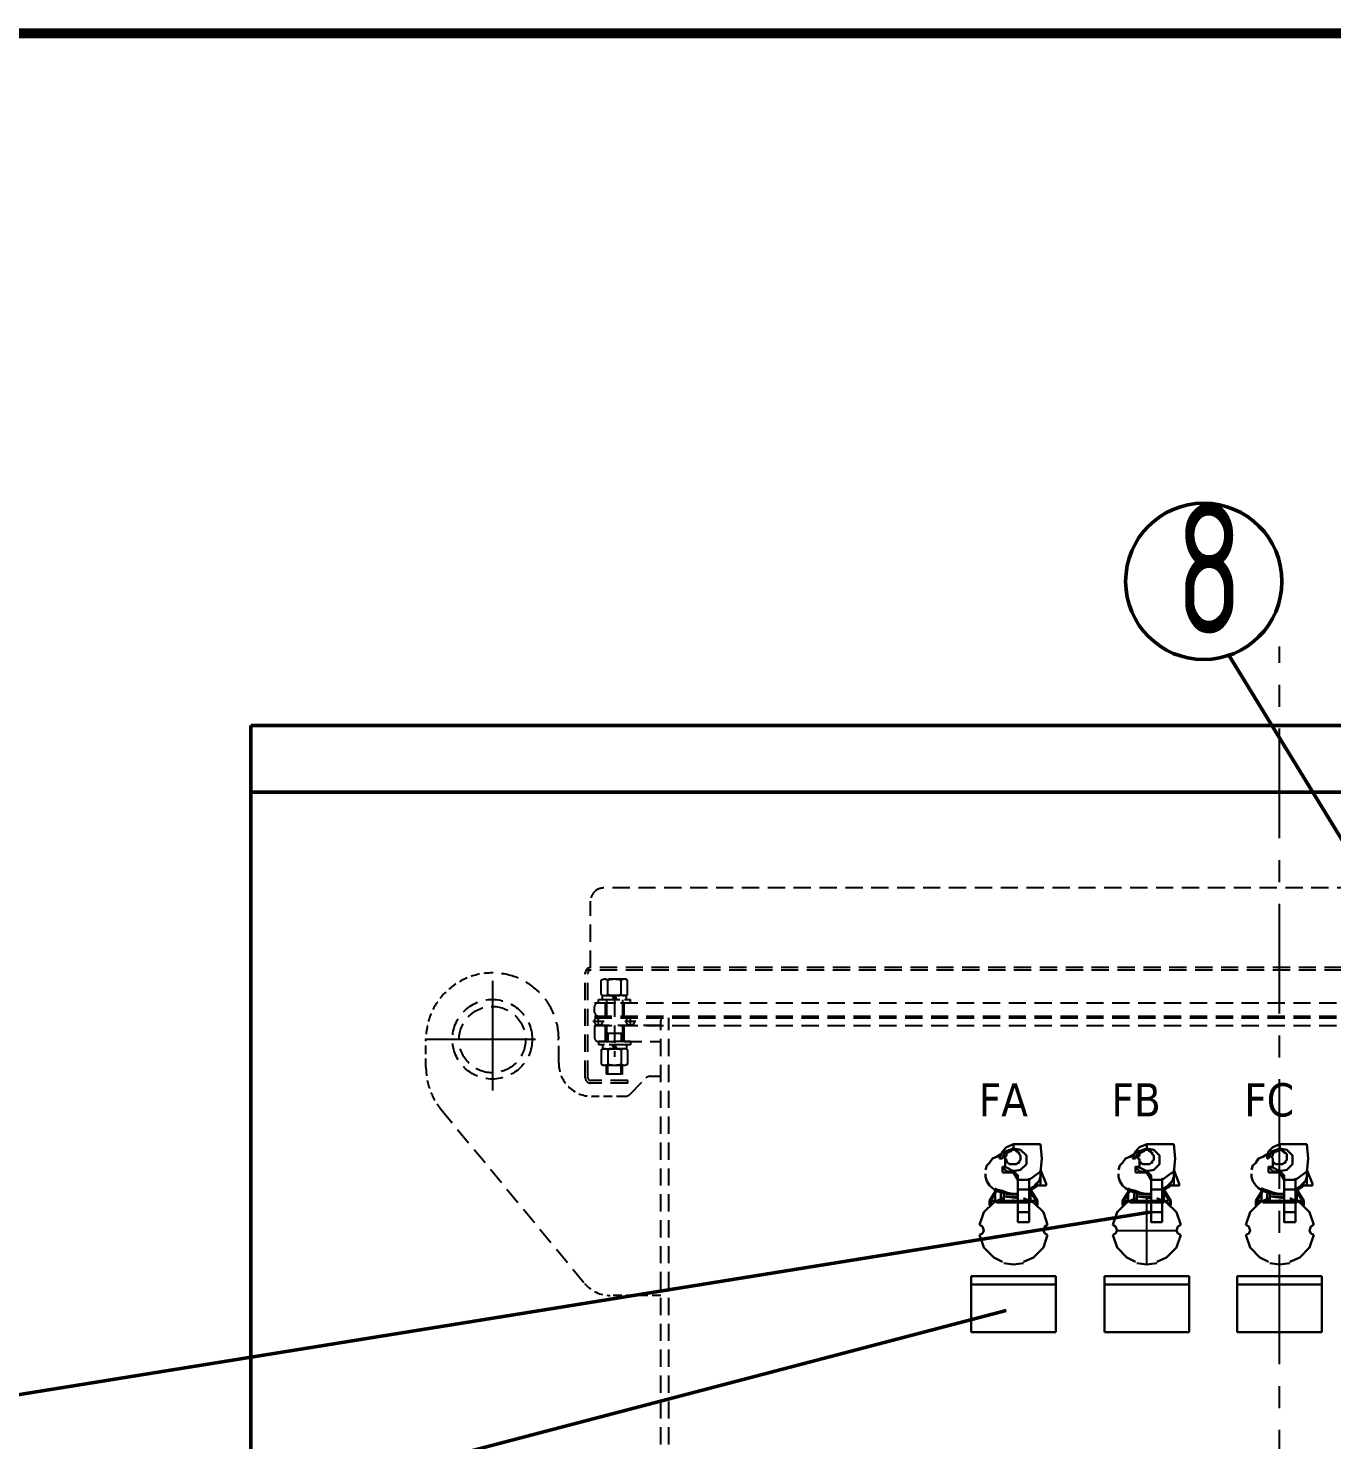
# Model space of a CAD drawing. Header units: millimetres. Extents: x 237080 to 246815, y -181726 to -175279.
# Drawn here: x 238510 to 239492, y -176555 to -175492 of the extents above; entities that cross this region are included whole.
import ezdxf

# ---------------------------------------------------------------- set-up
doc = ezdxf.new("R2010")
doc.units = ezdxf.units.MM
doc.header["$LTSCALE"] = 13
doc.linetypes.add('CENTERX2', pattern=[101.6, 63.5, -12.7, 12.7, -12.7])
doc.linetypes.add('DASHED', pattern=[0.75, 0.5, -0.25])
for name, color, linetype in [('1', 4, 'Continuous'), ('4虚线层', 6, 'DASHED'), ('粗实线', 4, 'Continuous')]:
    doc.layers.add(name, color=color, linetype=linetype)
doc.layers.add('2细实线', color=3, linetype='Continuous', lineweight=20)
doc.layers.add('标注、文本', color=3, linetype='Continuous', lineweight=25)
doc.styles.add('pdm', font='gbenor.shx', dxfattribs={"width": 0.8, "bigfont": 'gbhzfs.shx'})
doc.styles.get("Standard").update_dxf_attribs({"font": 'gbenor.shx', "bigfont": 'gbcbig.shx'})
doc.styles.add('Tahoma$001', font='tahoma.ttf', dxfattribs={"height": 2.159784})
doc.dimstyles.new('英寸 1-10', dxfattribs={"dimscale": 14, "dimtxt": 3.5, "dimasz": 2, "dimexe": 1.5, "dimexo": 0.5, "dimgap": 0.5, "dimtad": 1, "dimtoh": 1, "dimdec": 1, "dimdsep": 46, "dimtxsty": 'Standard', "dimcen": 2.5, "dimclrd": 3, "dimclre": 3, "dimclrt": 3, "dimadec": 0, "dimazin": 2, "dimtfac": 1, "dimtdec": 1, "dimtmove": 0, "dimatfit": 2, "dimfxl": 1, "dimarcsym": 0})

# ---------------------------------------------------------------- blocks, each defined once
blk = doc.blocks.new('A$C5D6D1F02')
at = {"layer": '标注、文本'}
for p, q in [((125.9, 0), (125.9, 51.2)), ((103.5, 25.6), (148.3, 25.6))]:
    blk.add_line(p, q, dxfattribs=at)
at = {"layer": '粗实线', "lineweight": 30}
for points in [[(25.6, 90.7), (20.3, 88.5), (17.1, 85.3), (14.9, 80)], [(25.6, 87.5), (19.2, 85.3), (17.1, 80)], [(25.6, 90.7), (25.6, 87.5)], [(25.6, 70.4), (30.9, 71.5), (35.2, 75.7), (35.2, 82.1), (30.9, 86.4), (25.6, 87.5)], [(45.9, 69.3), (46.9, 80), (45.9, 90.7)], [(125.9, 90.7), (120.5, 88.5), (117.3, 85.3), (115.2, 80)], [(125.9, 87.5), (119.5, 85.3), (117.3, 80)], [(125.9, 90.7), (125.9, 87.5)], [(125.9, 70.4), (131.2, 71.5), (135.5, 75.7), (135.5, 82.1), (131.2, 86.4), (125.9, 87.5)], [(146.2, 69.3), (147.2, 80), (146.2, 90.7)], [(226.2, 90.7), (220.8, 88.5), (217.6, 85.3), (216.6, 80)], [(226.2, 87.5), (219.8, 85.3), (217.6, 80)], [(226.2, 90.7), (226.2, 87.5)], [(226.2, 70.4), (231.5, 71.5), (235.8, 75.7), (235.8, 82.1), (231.5, 86.4), (226.2, 87.5)], [(246.4, 69.3), (247.5, 80), (246.4, 90.7)], [(16, 83.2), (12.8, 81.1), (9.6, 80), (7.5, 76.8), (5.3, 74.7), (4.3, 71.5)], [(16, 83.2), (12.8, 81.1), (9.6, 80), (7.5, 76.8), (5.3, 74.7), (4.3, 71.5)], [(14.9, 81.1), (14.9, 80)], [(116.3, 83.2), (113.1, 81.1), (109.9, 80), (107.7, 76.8), (105.6, 74.7), (104.5, 71.5)], [(116.3, 83.2), (113.1, 81.1), (109.9, 80), (107.7, 76.8), (105.6, 74.7), (104.5, 71.5)], [(116.3, 81.1), (116.3, 80)], [(216.6, 83.2), (213.4, 81.1), (210.2, 80), (208, 76.8), (205.9, 74.7), (204.8, 71.5)], [(216.6, 83.2), (213.4, 81.1), (210.2, 80), (208, 76.8), (205.9, 74.7), (204.8, 71.5)], [(216.6, 81.1), (216.6, 80)], [(4.3, 68.3), (4.3, 66.1), (5.3, 62.9), (7.5, 59.7), (9.6, 57.6), (12.8, 55.5), (16, 54.4), (20.3, 53.3), (24.5, 53.3), (28.8, 53.3)], [(4.3, 68.3), (4.3, 66.1), (5.3, 62.9), (7.5, 59.7), (9.6, 57.6), (12.8, 55.5), (16, 54.4), (20.3, 53.3), (24.5, 53.3), (28.8, 53.3)], [(17.1, 73.6), (20.3, 70.4), (25.6, 69.3)], [(19.2, 73.6), (17.1, 73.6), (17.1, 69.3)], [(28.8, 64), (28.8, 67.2), (25.6, 70.4)], [(25.6, 69.3), (25.6, 70.4)], [(25.6, 69.3), (28.8, 64)], [(33.1, 32), (28.8, 32), (28.8, 64)], [(37.3, 32), (37.3, 64), (28.8, 64)], [(37.3, 56.5), (40.5, 58.7), (42.7, 60.8), (44.8, 62.9), (45.9, 66.1), (45.9, 68.3), (45.9, 71.5)], [(37.3, 56.5), (40.5, 58.7), (42.7, 60.8), (44.8, 62.9), (45.9, 66.1), (45.9, 68.3), (45.9, 71.5)], [(45.9, 69.3), (44.8, 69.3), (37.3, 64)], [(37.3, 55.5), (40.5, 57.6), (42.7, 58.7), (43.7, 61.9), (45.9, 64), (45.9, 66.1), (45.9, 68.3)], [(37.3, 55.5), (40.5, 57.6), (42.7, 58.7), (43.7, 61.9), (45.9, 64), (45.9, 66.1), (45.9, 68.3)], [(50.1, 60.8), (45.9, 71.5)], [(45.9, 69.3), (45.9, 59.7), (49.1, 59.7), (50.1, 59.7), (50.1, 60.8)], [(104.5, 68.3), (104.5, 66.1), (105.6, 62.9), (107.7, 59.7), (109.9, 57.6), (113.1, 55.5), (116.3, 54.4), (120.5, 53.3), (124.8, 53.3), (129.1, 53.3)], [(104.5, 68.3), (104.5, 66.1), (105.6, 62.9), (107.7, 59.7), (109.9, 57.6), (113.1, 55.5), (116.3, 54.4), (120.5, 53.3), (124.8, 53.3), (129.1, 53.3)], [(117.3, 73.6), (120.5, 70.4), (125.9, 69.3)], [(119.5, 73.6), (117.3, 73.6), (117.3, 69.3)], [(129.1, 64), (129.1, 67.2), (125.9, 70.4)], [(125.9, 69.3), (125.9, 70.4)], [(125.9, 69.3), (129.1, 64)], [(133.4, 32), (129.1, 32), (129.1, 64)], [(137.6, 32), (137.6, 64), (129.1, 64)], [(137.6, 56.5), (140.8, 58.7), (143, 60.8), (145.1, 62.9), (146.2, 66.1), (147.2, 68.3), (146.2, 71.5)], [(137.6, 56.5), (140.8, 58.7), (143, 60.8), (145.1, 62.9), (146.2, 66.1), (147.2, 68.3), (146.2, 71.5)], [(146.2, 69.3), (145.1, 69.3), (137.6, 64)], [(137.6, 55.5), (140.8, 57.6), (143, 58.7), (144, 61.9), (146.2, 64), (146.2, 66.1), (147.2, 68.3)], [(137.6, 55.5), (140.8, 57.6), (143, 58.7), (144, 61.9), (146.2, 64), (146.2, 66.1), (147.2, 68.3)], [(146.2, 69.3), (146.2, 59.7), (149.4, 59.7), (150.4, 59.7), (150.4, 60.8), (146.2, 71.5)], [(204.8, 68.3), (204.8, 66.1), (205.9, 62.9), (208, 59.7), (210.2, 57.6), (213.4, 55.5), (216.6, 54.4), (220.8, 53.3), (225.1, 53.3), (229.4, 53.3)], [(204.8, 68.3), (204.8, 66.1), (205.9, 62.9), (208, 59.7), (210.2, 57.6), (213.4, 55.5), (216.6, 54.4), (220.8, 53.3), (225.1, 53.3), (229.4, 53.3)], [(217.6, 73.6), (220.8, 70.4), (226.2, 69.3)], [(219.8, 73.6), (217.6, 73.6), (217.6, 69.3)], [(229.4, 64), (229.4, 67.2), (226.2, 70.4)], [(226.2, 69.3), (226.2, 70.4)], [(226.2, 69.3), (229.4, 64)], [(233.6, 32), (229.4, 32), (229.4, 64)], [(237.9, 32), (237.9, 64), (229.4, 64)], [(237.9, 56.5), (241.1, 58.7), (243.2, 60.8), (245.4, 62.9), (246.4, 66.1), (247.5, 68.3), (246.4, 71.5)], [(237.9, 56.5), (241.1, 58.7), (243.2, 60.8), (245.4, 62.9), (246.4, 66.1), (247.5, 68.3), (246.4, 71.5)], [(246.4, 69.3), (245.4, 69.3), (237.9, 64)], [(237.9, 55.5), (241.1, 57.6), (243.2, 58.7), (244.3, 61.9), (246.4, 64), (246.4, 66.1), (247.5, 68.3)], [(237.9, 55.5), (241.1, 57.6), (243.2, 58.7), (244.3, 61.9), (246.4, 64), (246.4, 66.1), (247.5, 68.3)], [(246.4, 69.3), (246.4, 59.7), (249.6, 59.7), (250.7, 59.7), (250.7, 60.8), (246.4, 71.5)], [(11.7, 48), (7.5, 48), (12.8, 56.5)], [(8.5, 48), (12.8, 55.5)], [(11.7, 57.6), (12.8, 56.5), (17.1, 55.5), (20.3, 54.4), (24.5, 53.3), (28.8, 53.3)], [(11.7, 57.6), (12.8, 56.5), (17.1, 55.5), (20.3, 54.4), (24.5, 53.3), (28.8, 53.3)], [(45.9, 59.7), (41.6, 59.7)], [(112, 48), (107.7, 48), (113.1, 56.5)], [(108.8, 48), (113.1, 55.5)], [(112, 57.6), (113.1, 56.5), (117.3, 55.5), (120.5, 54.4), (124.8, 53.3), (129.1, 53.3)], [(112, 57.6), (113.1, 56.5), (117.3, 55.5), (120.5, 54.4), (124.8, 53.3), (129.1, 53.3)], [(146.2, 59.7), (141.9, 59.7)], [(212.3, 48), (208, 48), (213.4, 56.5)], [(209.1, 48), (213.4, 55.5)], [(212.3, 57.6), (214.4, 56.5), (217.6, 55.5), (220.8, 54.4), (225.1, 53.3), (229.4, 53.3)], [(212.3, 57.6), (214.4, 56.5), (217.6, 55.5), (220.8, 54.4), (225.1, 53.3), (229.4, 53.3)], [(246.4, 59.7), (242.2, 59.7)], [(17.1, 50.1), (10.7, 46.9), (3.2, 39.5), (0, 29.9)], [(7.5, 48), (7.5, 44.8), (8.5, 44.8), (8.5, 48)], [(51.2, 29.9), (48, 39.5), (40.5, 46.9), (33.1, 50.1)], [(43.7, 48), (43.7, 44.8), (42.7, 44.8), (42.7, 48)], [(117.3, 50.1), (110.9, 46.9), (103.5, 39.5), (100.3, 29.9)], [(107.7, 48), (107.7, 44.8), (108.8, 44.8), (108.8, 48)], [(151.5, 29.9), (148.3, 39.5), (140.8, 46.9), (133.4, 50.1)], [(144, 48), (144, 44.8), (143, 44.8), (143, 48)], [(217.6, 50.1), (211.2, 46.9), (203.8, 39.5), (200.6, 29.9)], [(208, 48), (208, 44.8), (209.1, 44.8), (209.1, 48)], [(251.8, 29.9), (248.6, 39.5), (241.1, 46.9), (233.6, 50.1)], [(244.3, 48), (244.3, 44.8), (243.2, 44.8), (243.2, 48)], [(0, 22.4), (2.1, 23.5), (3.2, 25.6), (2.1, 28.8), (0, 29.9)], [(0, 22.4), (3.2, 12.8), (10.7, 5.3), (17.1, 2.1)], [(33.1, 2.1), (40.5, 5.3), (48, 12.8), (51.2, 22.4)], [(51.2, 29.9), (49.1, 28.8), (48, 25.6), (49.1, 23.5), (51.2, 22.4)], [(100.3, 22.4), (102.4, 23.5), (103.5, 25.6), (102.4, 28.8), (100.3, 29.9)], [(100.3, 22.4), (103.5, 12.8), (110.9, 5.3), (117.3, 2.1)], [(133.4, 2.1), (140.8, 5.3), (148.3, 12.8), (151.5, 22.4)], [(151.5, 29.9), (149.4, 28.8), (148.3, 25.6), (149.4, 23.5), (151.5, 22.4)], [(200.6, 22.4), (202.7, 23.5), (203.8, 25.6), (202.7, 28.8), (200.6, 29.9)], [(200.6, 22.4), (203.8, 12.8), (211.2, 5.3), (217.6, 2.1)], [(233.6, 2.1), (241.1, 5.3), (248.6, 12.8), (251.8, 22.4)], [(251.8, 29.9), (249.6, 28.8), (248.6, 25.6), (249.6, 23.5), (251.8, 22.4)], [(18.1, 1.1), (25.6, 0), (33.1, 1.1)], [(118.4, 1.1), (125.9, 0), (133.4, 1.1)], [(218.7, 1.1), (226.2, 0), (233.6, 1.1)]]:
    blk.add_lwpolyline(points, dxfattribs=at)
for points in [[(25.6, 86.4), (24.5, 86.4), (23.5, 85.3), (22.4, 85.3), (21.3, 84.3), (20.3, 84.3), (20.3, 83.2), (20.3, 82.1), (19.2, 81.1), (19.2, 80), (20.3, 78.9), (20.3, 77.9), (21.3, 76.8), (22.4, 75.7), (23.5, 75.7), (24.5, 75.7), (25.6, 75.7), (26.7, 75.7), (27.7, 75.7), (28.8, 76.8), (29.9, 76.8), (29.9, 77.9), (30.9, 78.9), (30.9, 80), (30.9, 81.1), (30.9, 82.1), (29.9, 83.2), (29.9, 84.3), (28.8, 84.3), (28.8, 85.3), (27.7, 85.3), (26.7, 86.4)], [(125.9, 86.4), (124.8, 86.4), (123.7, 85.3), (122.7, 85.3), (121.6, 84.3), (120.5, 84.3), (120.5, 83.2), (120.5, 82.1), (119.5, 81.1), (119.5, 80), (120.5, 78.9), (120.5, 77.9), (121.6, 76.8), (122.7, 75.7), (123.7, 75.7), (124.8, 75.7), (125.9, 75.7), (126.9, 75.7), (128, 75.7), (129.1, 76.8), (130.1, 76.8), (130.1, 77.9), (131.2, 78.9), (131.2, 80), (131.2, 81.1), (131.2, 82.1), (130.1, 83.2), (130.1, 84.3), (129.1, 84.3), (129.1, 85.3), (128, 85.3), (126.9, 86.4)], [(226.2, 86.4), (225.1, 86.4), (224, 85.3), (223, 85.3), (221.9, 84.3), (220.8, 84.3), (220.8, 83.2), (220.8, 82.1), (219.8, 81.1), (220.8, 80), (220.8, 78.9), (220.8, 77.9), (221.9, 76.8), (223, 75.7), (224, 75.7), (225.1, 75.7), (226.2, 75.7), (227.2, 75.7), (228.3, 75.7), (229.4, 76.8), (230.4, 76.8), (230.4, 77.9), (231.5, 78.9), (231.5, 80), (231.5, 81.1), (231.5, 82.1), (231.5, 83.2), (230.4, 84.3), (229.4, 84.3), (229.4, 85.3), (228.3, 85.3), (227.2, 86.4)], [(38.4, 48), (38.4, 49.1)], [(138.7, 48), (138.7, 49.1)], [(239, 48), (239, 49.1)]]:
    blk.add_lwpolyline(points, close=True, dxfattribs=at)
for points in [[(25.6, 90.7), (25.6, 90.7), (45.9, 90.7), (45.9, 90.7)], [(125.9, 90.7), (125.9, 90.7), (146.2, 90.7), (146.2, 90.7)], [(226.2, 90.7), (226.2, 90.7), (246.4, 90.7), (246.4, 90.7)], [(14.9, 80), (14.9, 80), (17.1, 80), (17.1, 80)], [(19.2, 80), (19.2, 80), (19.2, 73.6), (19.2, 73.6)], [(115.2, 80), (115.2, 80), (117.3, 80), (117.3, 80)], [(120.5, 80), (120.5, 80), (120.5, 73.6), (120.5, 73.6)], [(216.6, 80), (216.6, 80), (217.6, 80), (217.6, 80)], [(220.8, 80), (220.8, 80), (220.8, 73.6), (220.8, 73.6)], [(25.6, 69.3), (25.6, 69.3), (17.1, 69.3), (17.1, 69.3)], [(19.2, 73.6), (19.2, 73.6), (25.6, 70.4), (25.6, 70.4)], [(25.6, 71.5), (25.6, 71.5), (25.6, 70.4), (25.6, 70.4)], [(37.3, 64), (37.3, 64), (37.3, 65.1), (37.3, 65.1)], [(125.9, 69.3), (125.9, 69.3), (117.3, 69.3), (117.3, 69.3)], [(119.5, 73.6), (119.5, 73.6), (125.9, 70.4), (125.9, 70.4)], [(125.9, 71.5), (125.9, 71.5), (125.9, 70.4), (125.9, 70.4)], [(137.6, 64), (137.6, 64), (137.6, 65.1), (137.6, 65.1)], [(226.2, 69.3), (226.2, 69.3), (217.6, 69.3), (217.6, 69.3)], [(219.8, 73.6), (219.8, 73.6), (226.2, 70.4), (226.2, 70.4)], [(226.2, 71.5), (226.2, 71.5), (226.2, 70.4), (226.2, 70.4)], [(237.9, 64), (237.9, 64), (237.9, 65.1), (237.9, 65.1)], [(11.7, 48), (11.7, 48), (11.7, 56.5), (11.7, 56.5)], [(16, 48), (16, 48), (16, 53.3), (16, 53.3)], [(18.1, 48), (18.1, 48), (18.1, 54.4), (18.1, 54.4)], [(28.8, 56.5), (28.8, 56.5), (37.3, 56.5), (37.3, 56.5)], [(42.7, 48), (42.7, 48), (37.3, 55.5), (37.3, 55.5)], [(38.4, 48), (38.4, 48), (38.4, 56.5), (38.4, 56.5)], [(43.7, 48), (43.7, 48), (38.4, 56.5), (38.4, 56.5)], [(112, 48), (112, 48), (112, 56.5), (112, 56.5)], [(116.3, 48), (116.3, 48), (116.3, 53.3), (116.3, 53.3)], [(118.4, 48), (118.4, 48), (118.4, 54.4), (118.4, 54.4)], [(129.1, 56.5), (129.1, 56.5), (137.6, 56.5), (137.6, 56.5)], [(143, 48), (143, 48), (137.6, 55.5), (137.6, 55.5)], [(138.7, 48), (138.7, 48), (138.7, 56.5), (138.7, 56.5)], [(144, 48), (144, 48), (138.7, 56.5), (138.7, 56.5)], [(212.3, 48), (212.3, 48), (212.3, 56.5), (212.3, 56.5)], [(216.6, 48), (216.6, 48), (216.6, 53.3), (216.6, 53.3)], [(218.7, 48), (218.7, 48), (218.7, 54.4), (218.7, 54.4)], [(229.4, 56.5), (229.4, 56.5), (237.9, 56.5), (237.9, 56.5)], [(243.2, 48), (243.2, 48), (237.9, 55.5), (237.9, 55.5)], [(239, 48), (239, 48), (239, 56.5), (239, 56.5)], [(244.3, 48), (244.3, 48), (239, 56.5), (239, 56.5)], [(12.8, 48), (12.8, 48), (25.6, 48), (25.6, 48)], [(16, 48), (16, 48), (12.8, 48), (12.8, 48)], [(12.8, 46.9), (12.8, 46.9), (38.4, 46.9), (38.4, 46.9)], [(18.1, 51.2), (18.1, 51.2), (28.8, 50.1), (28.8, 50.1)], [(18.1, 51.2), (18.1, 51.2), (28.8, 51.2), (28.8, 51.2)], [(24.5, 48), (24.5, 48), (41.6, 48), (41.6, 48)], [(25.6, 48), (25.6, 48), (25.6, 49.1), (25.6, 49.1)], [(38.4, 48), (38.4, 48), (25.6, 48), (25.6, 48)], [(113.1, 48), (113.1, 48), (125.9, 48), (125.9, 48)], [(116.3, 48), (116.3, 48), (113.1, 48), (113.1, 48)], [(113.1, 46.9), (113.1, 46.9), (138.7, 46.9), (138.7, 46.9)], [(118.4, 51.2), (118.4, 51.2), (129.1, 50.1), (129.1, 50.1)], [(118.4, 51.2), (118.4, 51.2), (129.1, 51.2), (129.1, 51.2)], [(124.8, 48), (124.8, 48), (141.9, 48), (141.9, 48)], [(125.9, 48), (125.9, 48), (125.9, 49.1), (125.9, 49.1)], [(138.7, 48), (138.7, 48), (125.9, 48), (125.9, 48)], [(213.4, 48), (213.4, 48), (226.2, 48), (226.2, 48)], [(216.6, 48), (216.6, 48), (213.4, 48), (213.4, 48)], [(213.4, 46.9), (213.4, 46.9), (239, 46.9), (239, 46.9)], [(218.7, 51.2), (218.7, 51.2), (229.4, 50.1), (229.4, 50.1)], [(218.7, 51.2), (218.7, 51.2), (229.4, 51.2), (229.4, 51.2)], [(225.1, 48), (225.1, 48), (242.2, 48), (242.2, 48)], [(226.2, 48), (226.2, 48), (226.2, 49.1), (226.2, 49.1)], [(239, 48), (239, 48), (226.2, 48), (226.2, 48)], [(28.8, 39.5), (28.8, 39.5), (37.3, 39.5), (37.3, 39.5)], [(28.8, 32), (28.8, 32), (37.3, 32), (37.3, 32)], [(129.1, 39.5), (129.1, 39.5), (137.6, 39.5), (137.6, 39.5)], [(129.1, 32), (129.1, 32), (137.6, 32), (137.6, 32)], [(229.4, 39.5), (229.4, 39.5), (237.9, 39.5), (237.9, 39.5)], [(229.4, 32), (229.4, 32), (237.9, 32), (237.9, 32)]]:
    blk.add_open_spline(points, degree=3, dxfattribs=at)
blk = doc.blocks.new('*D242')
at = {"layer": '2细实线', "color": 3, "linetype": 'ByBlock', "lineweight": -2}
for p, q in [((239452.7, -177327.4), (239452.7, -176553.9)), ((239552.7, -177161.5), (239552.7, -176553.9)), ((239480.7, -176574.9), (239524.7, -176574.9)), ((239552.7, -176574.9), (239784.7, -176574.9))]:
    blk.add_line(p, q, dxfattribs=at)
at = {"layer": '2细实线', "color": 3, "linetype": 'ByBlock'}
for points in [[(239480.7, -176570.2), (239480.7, -176579.6), (239452.7, -176574.9)], [(239524.7, -176570.2), (239524.7, -176579.6), (239552.7, -176574.9)]]:
    blk.add_solid(points, dxfattribs=at)
at = {"layer": 'Defpoints', "color": 0, "linetype": 'ByBlock'}
for p in [(239552.7, -176574.9), (239552.7, -177168.5), (239452.7, -177334.4)]:
    blk.add_point(p, dxfattribs=at)
at = {"layer": '2细实线', "color": 3, "linetype": 'ByBlock', "insert": (239682.7, -176542.4), "char_height": 49, "attachment_point": 5}
blk.add_mtext('100 [3.9]', dxfattribs=at)

msp = doc.modelspace()

# ---------------------------------------------------------------- linework, layer by layer
at = {"layer": '1', "color": 1, "linetype": 'CENTERX2', "lineweight": -3, "ltscale": 0.1}
for p, q in [((239452.668, -177819.357), (239452.668, -175957.972)), ((238859.668, -176209.826), (238859.668, -176297.767)), ((238809.668, -176253.797), (238909.668, -176253.797))]:
    msp.add_line(p, q, dxfattribs=at)
at = {"layer": '1', "const_width": 7.598}
msp.add_lwpolyline([(237644.367, -181487.227), (245980.009, -181487.227), (245980.009, -175495.985), (237644.367, -175495.985), (237644.367, -181487.227)], dxfattribs=at)
at = {"layer": '4虚线层', "ltscale": 2}
for p, q in [((239957.668, -176139.805), (238943.668, -176139.805)), ((238933.668, -176199.805), (238933.668, -176149.805)), ((238929.668, -176282.788), (238929.668, -176203.805)), ((239967.668, -176201.805), (238930.204, -176201.805)), ((238931.668, -176282.788), (238931.668, -176203.805)), ((239967.668, -176199.805), (238933.668, -176199.805)), ((238941.743, -176209.379), (238943.073, -176208.611)), ((238960.263, -176208.611), (238943.073, -176208.611)), ((238961.593, -176209.379), (238960.263, -176208.611)), ((238941.743, -176220.043), (238941.743, -176209.379)), ((238946.705, -176220.043), (238946.705, -176209.379)), ((238956.63, -176220.043), (238956.63, -176209.379)), ((238961.593, -176220.043), (238961.593, -176209.379)), ((238936.668, -176226.311), (239969.668, -176226.311)), ((238936.668, -176233.311), (238936.668, -176229.311)), ((238936.668, -176233.311), (238936.668, -176229.311)), ((238939.668, -176226.311), (238939.668, -176223.811)), ((238939.668, -176223.811), (238963.668, -176223.811)), ((238939.668, -176226.311), (238963.668, -176226.311)), ((238941.743, -176220.043), (238943.073, -176220.811)), ((238942.668, -176223.811), (238942.668, -176220.811)), ((238942.668, -176220.811), (238960.668, -176220.811)), ((238942.668, -176223.811), (238960.668, -176223.811)), ((238960.263, -176220.811), (238943.073, -176220.811)), ((238944.668, -176226.311), (238944.668, -176236.311)), ((238945.668, -176224.029), (238945.668, -176249.529)), ((238951.668, -176223.811), (238949.968, -176220.811)), ((238953.368, -176223.811), (238951.668, -176220.811)), ((238951.668, -176223.872), (238951.668, -176267.139)), ((238957.668, -176224.029), (238957.668, -176249.529)), ((238958.668, -176226.311), (238958.668, -176236.311)), ((238961.593, -176220.043), (238960.263, -176220.811)), ((238960.668, -176223.811), (238960.668, -176220.811)), ((238963.668, -176226.311), (238963.668, -176223.811)), ((238943.852, -176240.311), (238935.484, -176240.311)), ((238936.668, -176236.311), (239969.668, -176236.311)), ((238936.668, -176237.529), (239969.668, -176237.529)), ((238939.668, -176243.549), (238939.668, -176237.072)), ((238967.852, -176240.311), (238959.484, -176240.311)), ((238963.668, -176243.549), (238963.668, -176237.072)), ((238986.668, -177787.529), (238986.668, -176239.529)), ((238992.668, -177787.529), (238992.668, -176237.529)), ((238936.668, -176243.529), (239969.668, -176243.529)), ((238986.668, -176243.529), (238936.668, -176243.529)), ((238986.668, -176243.529), (238936.668, -176243.529)), ((238936.668, -176243.529), (238936.668, -176252.529)), ((238944.668, -176243.529), (238944.668, -176255.529)), ((238957.668, -176249.529), (238945.668, -176249.529)), ((238945.668, -176249.529), (238945.668, -176255.529)), ((238946.568, -176249.529), (238946.568, -176255.529)), ((238956.768, -176249.529), (238956.768, -176255.529)), ((238957.668, -176249.529), (238957.668, -176255.529)), ((238958.668, -176243.529), (238958.668, -176255.529)), ((238909.668, -176271.788), (238909.668, -176253.805)), ((238939.668, -176255.529), (238986.668, -176255.529)), ((238963.668, -176255.529), (238939.668, -176255.529)), ((238939.668, -176255.529), (238939.668, -176258.029)), ((238963.668, -176258.029), (238939.668, -176258.029)), ((238941.743, -176261.796), (238943.073, -176261.029)), ((238941.743, -176261.796), (238941.743, -176272.461)), ((238960.668, -176258.029), (238942.668, -176258.029)), ((238942.668, -176258.029), (238942.668, -176261.029)), ((238960.668, -176261.029), (238942.668, -176261.029)), ((238943.073, -176261.029), (238960.263, -176261.029)), ((238946.705, -176261.796), (238946.705, -176272.461)), ((238949.968, -176258.029), (238951.668, -176261.029)), ((238951.668, -176258.029), (238953.368, -176261.029)), ((238956.63, -176261.796), (238956.63, -176272.461)), ((238961.593, -176261.796), (238960.263, -176261.029)), ((238960.668, -176258.029), (238960.668, -176261.029)), ((238961.593, -176261.796), (238961.593, -176272.461)), ((238963.668, -176255.529), (238963.668, -176258.029)), ((238941.743, -176272.461), (238943.073, -176273.229)), ((238961.593, -176272.461), (238960.263, -176273.229)), ((238943.073, -176273.229), (238960.263, -176273.229)), ((238945.668, -176279.971), (238945.668, -176273.229)), ((238957.668, -176279.971), (238945.668, -176279.971)), ((238946.568, -176279.971), (238946.568, -176273.229)), ((238956.768, -176279.971), (238956.768, -176273.229)), ((238957.668, -176279.971), (238957.668, -176273.229)), ((238963.193, -176295.303), (238975.2, -176283.157)), ((238978.756, -176281.672), (238986.668, -176281.672)), ((238961.664, -176284.788), (238933.668, -176284.788)), ((238961.664, -176286.788), (238933.668, -176286.788)), ((238961.664, -176286.788), (238961.664, -176284.788)), ((238821.09, -176306.61), (238929.168, -176437.692))]:
    msp.add_line(p, q, dxfattribs=at)
at = {"layer": '4虚线层'}
for p, q in [((238809.668, -176274.802), (238809.668, -176253.805)), ((238959.638, -176296.788), (238934.668, -176296.788)), ((238986.495, -176446.788), (238948.457, -176446.788))]:
    msp.add_line(p, q, dxfattribs=at)
at = {"layer": '4虚线层', "ltscale": 2}
for centre, radius in [((238859.668, -176253.797), 30), ((238859.668, -176254.046), 25), ((238939.668, -176240.311), 3), ((238963.668, -176240.311), 3)]:
    msp.add_circle(centre, radius, dxfattribs=at)
for centre, radius, start, end in [((238943.668, -176149.805), 10, 90, 180), ((238859.668, -176253.805), 50, 0, 90), ((238933.668, -176203.805), 4, 90, 180), ((238933.668, -176203.805), 2, 90, 180), ((238944.278, -176213.18), 4.569, 57.914436, 123.704561), ((238951.668, -176226.611), 18, 73.996597, 106.003403), ((238959.058, -176213.18), 4.569, 56.295439, 122.085564), ((238939.668, -176229.311), 3, 90, 180), ((238939.668, -176229.311), 3, 90, 180), ((238944.278, -176216.242), 4.569, 236.295439, 302.558752), ((238951.668, -176202.811), 18, 253.996597, 286.003403), ((238959.058, -176216.242), 4.569, 237.914436, 303.704561), ((238939.668, -176233.311), 3, 180, 270), ((238939.668, -176233.311), 3, 180, 270), ((238988.668, -176239.529), 2, 90, 180), ((238939.668, -176252.529), 3, 180, 270), ((238944.278, -176265.598), 4.569, 57.914436, 123.704561), ((238951.668, -176279.029), 18, 73.996597, 106.003403), ((238959.058, -176265.598), 4.569, 56.295439, 122.558752), ((238944.278, -176268.66), 4.569, 236.295439, 302.085564), ((238951.668, -176255.229), 18, 253.996597, 286.003403), ((238959.058, -176268.66), 4.569, 237.914436, 303.704561), ((238933.668, -176282.788), 4, 180, 270), ((238933.668, -176282.788), 2, 180, 270), ((238978.756, -176286.672), 5, 90, 135.331906)]:
    msp.add_arc(centre, radius, start, end, dxfattribs=at)
at = {"layer": '4虚线层'}
for centre, radius, start, end in [((238859.668, -176253.805), 50, 90, 180), ((238934.668, -176271.788), 25, 180, 270), ((238859.668, -176274.802), 50, 180, 219.505856), ((238959.638, -176291.788), 5, 270, 315.331906), ((238948.457, -176421.788), 25, 219.505856, 270)]:
    msp.add_arc(centre, radius, start, end, dxfattribs=at)
at = {"layer": '标注、文本'}
msp.add_line((238859.668, -176203.805), (238859.668, -176203.805), dxfattribs=at)
at = {"layer": '标注、文本', "color": 4, "lineweight": 30}
for p, q in [((239220.519, -176432.338), (239284.258, -176432.338)), ((239220.519, -176432.338), (239284.258, -176432.338)), ((239220.519, -176432.338), (239220.519, -176474.532)), ((239284.258, -176432.338), (239284.258, -176474.532)), ((239320.798, -176432.338), (239384.538, -176432.338)), ((239320.798, -176432.338), (239384.538, -176432.338)), ((239320.798, -176432.338), (239320.798, -176474.532)), ((239384.538, -176432.338), (239384.538, -176474.532)), ((239420.798, -176432.338), (239484.538, -176432.338)), ((239420.798, -176432.338), (239484.538, -176432.338)), ((239420.798, -176432.338), (239420.798, -176474.532)), ((239484.538, -176432.338), (239484.538, -176474.532)), ((239284.258, -176438.445), (239220.519, -176438.445)), ((239220.519, -176438.445), (239284.258, -176438.445)), ((239384.538, -176438.445), (239320.798, -176438.445)), ((239320.798, -176438.445), (239384.538, -176438.445)), ((239484.538, -176438.445), (239420.798, -176438.445)), ((239420.798, -176438.445), (239484.538, -176438.445)), ((239284.258, -176474.532), (239220.519, -176474.532)), ((239384.538, -176474.532), (239320.798, -176474.532)), ((239484.538, -176474.532), (239420.798, -176474.532))]:
    msp.add_line(p, q, dxfattribs=at)
at = {"layer": '粗实线', "lineweight": 50}
for p, q in [((239414.612, -175964.552), (239680.698, -176399.722)), ((238677.668, -177867.529), (238677.668, -176017.529)), ((240227.668, -176017.529), (238677.668, -176017.529)), ((238677.668, -176067.529), (240227.668, -176067.529)), ((239354.92, -176384.079), (238332.889, -176548.762)), ((239246.889, -176458.044), (238327.39, -176698.999))]:
    msp.add_line(p, q, dxfattribs=at)
msp.add_circle((239395.608, -175908.841), 58.863, dxfattribs=at)

# ---------------------------------------------------------------- block references
at = {"layer": '标注、文本'}
msp.add_blockref('A$C5D6D1F02', (239226.786, -176423.551), dxfattribs=at)

# ---------------------------------------------------------------- texts
at = {"layer": '标注、文本', "style": 'Tahoma$001'}
for s, p in [('FA', (239226.063, -176311.882)), ('FB', (239326.063, -176311.882)), ('FC', (239426.063, -176311.882))]:
    msp.add_text(s, height=25, dxfattribs=at).set_placement(p)
at = {"layer": '粗实线', "lineweight": 50, "style": 'pdm', "width": 0.8}
msp.add_text('8', height=98.351, dxfattribs=at).set_placement((239374.472, -175948.255))

# ---------------------------------------------------------------- dimensions: what is measured, and where the dimension line sits
at = {"layer": '2细实线', "linetype": 'ByBlock'}
dim = msp.add_linear_dim(base=(239552.668, -176574.885), p1=(239452.668, -177334.394), p2=(239552.668, -177168.533), dimstyle='英寸 1-10', dxfattribs=at)
dim.commit()
dim.dimension.update_dxf_attribs({"geometry": '*D242', "text_midpoint": (239682.677, -176542.365)})

doc.saveas('drawing.dxf')
